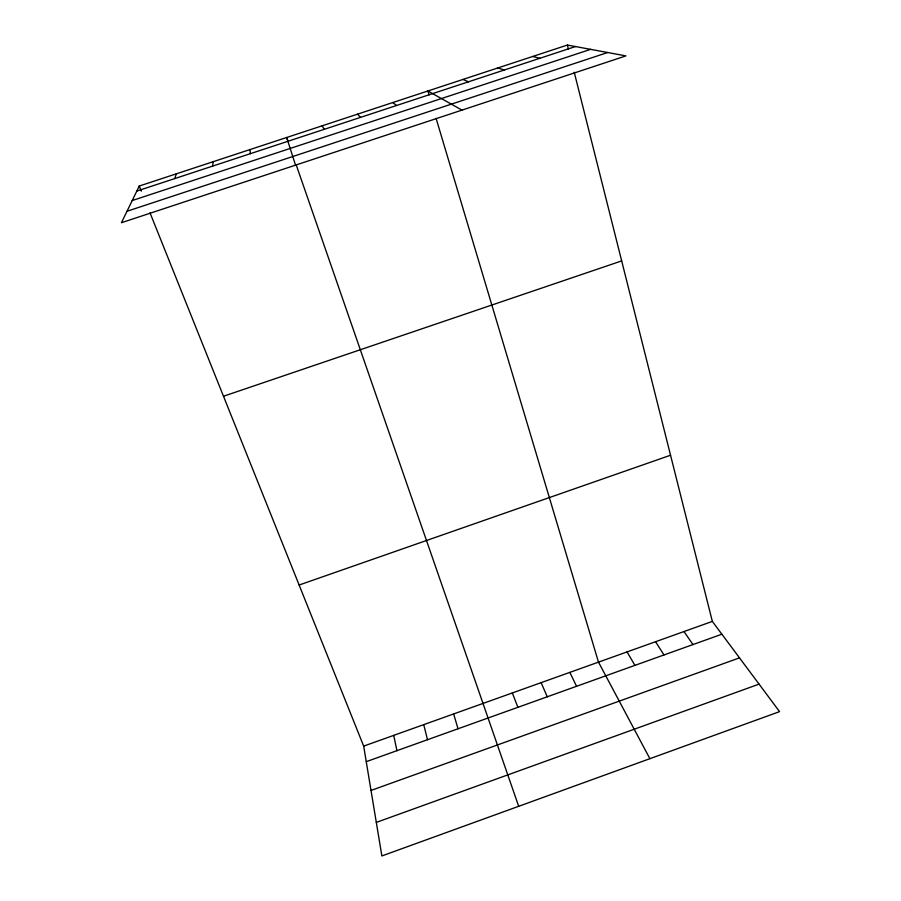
<?xml version="1.0" encoding="UTF-8"?>
<svg xmlns="http://www.w3.org/2000/svg" width="901" height="901" viewBox="0 0 901 901"><rect width="100%" height="100%" fill="white"/><g stroke="black" fill="none" stroke-linecap="round" stroke-linejoin="round"><path stroke-width="1.35" d="M212.602 166.111L213.21 161.684M174.771 178.578L176.303 173.837M139.261 186.034L121.444 222.716L625.947 55.896L567.393 45.05L139.261 186.034L141.311 191.158M376.303 822.41L759.07 684.118M371.009 790.447L739.507 657.865M363.677 746.118L712.342 621.408L779.556 711.632L381.866 855.95L363.677 746.118L150.039 212.918M366.245 761.672L721.881 634.203M299.132 585.019L670.547 455.23M223.493 396.249L621.679 260.907M136.806 191.091L575.48 46.548M132.21 200.551L590.617 49.352M127.007 211.262L607.702 52.517M532.682 56.481L539.936 58.261M497.87 67.947L504.278 70.008M462.945 79.446L468.509 81.8M461.965 110.113L427.919 90.978L429.079 94.887M392.768 102.556L396.609 105.485M357.517 114.168L360.49 117.389M683.994 631.556L692.97 644.564M655.568 641.715L663.981 654.959M322.153 125.813L324.247 129.327M627.062 651.919L634.923 665.377M649.891 758.687L598.489 662.134L436.084 118.335M569.849 672.383L576.561 686.292M541.129 682.654L547.267 696.788M512.331 692.948L517.895 707.319M288.016 141.367L286.676 137.493L295.539 165.153M296.114 164.624L518.683 806.294M453.631 713.941L458.023 728.774M567.393 45.05L568.418 49.127M574.23 72.249L712.342 621.408M423.729 724.641L427.513 739.71M393.737 735.362L396.924 750.679M250.005 149.566L250.309 153.688"/></g></svg>
